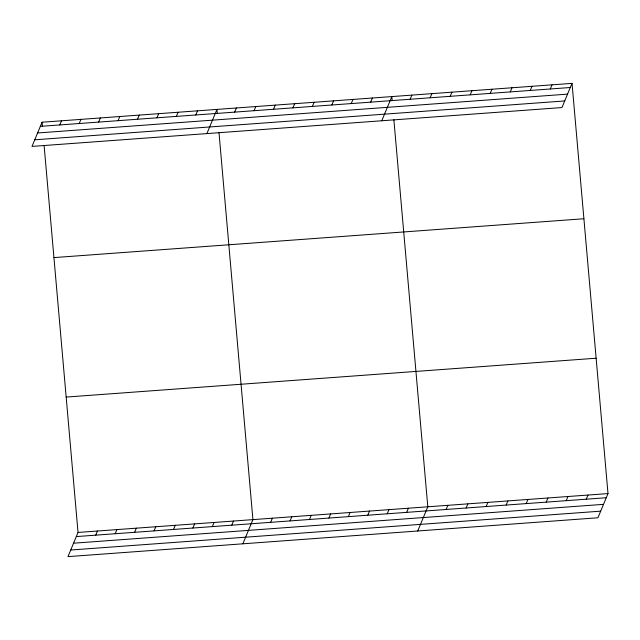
<?xml version="1.0" encoding="UTF-8"?>
<svg xmlns="http://www.w3.org/2000/svg" width="640" height="640" viewBox="0 0 640 640"><rect width="100%" height="100%" fill="white"/><g stroke="black" fill="none" stroke-linecap="round" stroke-linejoin="round"><path stroke-width="0.96" d="M42.064 122.224L32 146.416L561.968 107.552L572.032 83.368L42.064 122.224L42.408 126.096M59.776 124.944L61.496 120.8M79.208 123.52L80.936 119.376M98.64 122.096L100.368 117.952M118.072 120.672L119.8 116.528M137.504 119.248L139.232 115.104M156.936 117.816L158.664 113.68M176.368 116.392L178.096 112.256M195.8 114.968L197.528 110.832M206.888 133.592L216.96 109.408L217.296 113.272M234.664 112.12L236.392 107.976M44.104 145.432L78.032 532.448L67.968 556.632L597.936 517.776L608 493.584L572.032 83.368M254.096 110.696L255.824 106.552M95.744 535.16L97.464 531.016M273.528 109.272L275.256 105.128M115.176 533.736L116.896 529.592M292.96 107.848L294.688 103.704M134.608 532.312L136.328 528.168M312.392 106.424L314.12 102.28M154.04 530.888L155.76 526.744M331.824 105L333.552 100.856M173.472 529.464L175.192 525.32M351.256 103.568L352.984 99.432M192.904 528.032L194.624 523.896M370.688 102.144L372.416 98.008M212.336 526.608L214.056 522.472M381.776 120.768L391.848 96.584L392.184 100.448M231.768 525.184L233.488 521.048M410.144 99.256L411.864 95.112M242.856 543.808L252.92 519.624L218.992 132.608M430.16 97.784L431.888 93.648M270.632 522.336L272.352 518.2M450.184 96.32L451.912 92.176M290.064 520.912L291.784 516.768M470.208 94.848L471.928 90.712M309.496 519.488L311.216 515.344M490.224 93.384L491.952 89.24M328.928 518.064L330.648 513.92M510.248 91.912L511.968 87.776M348.36 516.64L350.08 512.496M530.272 90.448L531.992 86.304M367.792 515.216L369.512 511.072M550.288 88.976L552.016 84.84M387.224 513.784L388.944 509.648M406.656 512.36L408.376 508.224M417.744 530.984L427.808 506.8L393.88 119.784M446.112 509.472L447.832 505.328M466.128 508L467.856 503.864M486.152 506.536L487.872 502.392M506.168 505.064L507.896 500.928M526.192 503.6L527.92 499.456M546.216 502.128L547.936 497.992M566.232 500.664L567.96 496.52M586.256 499.192L587.976 495.056M40.344 126.368L570.312 87.512M37.592 132.984L567.56 94.128M34.752 139.8L564.72 100.944M53.936 257.6L583.904 218.744M66.168 397.072L596.128 358.216M78.032 532.448L608 493.584M76.312 536.584L606.28 497.728M73.56 543.2L603.52 504.344M70.72 550.016L600.688 511.16"/></g></svg>
